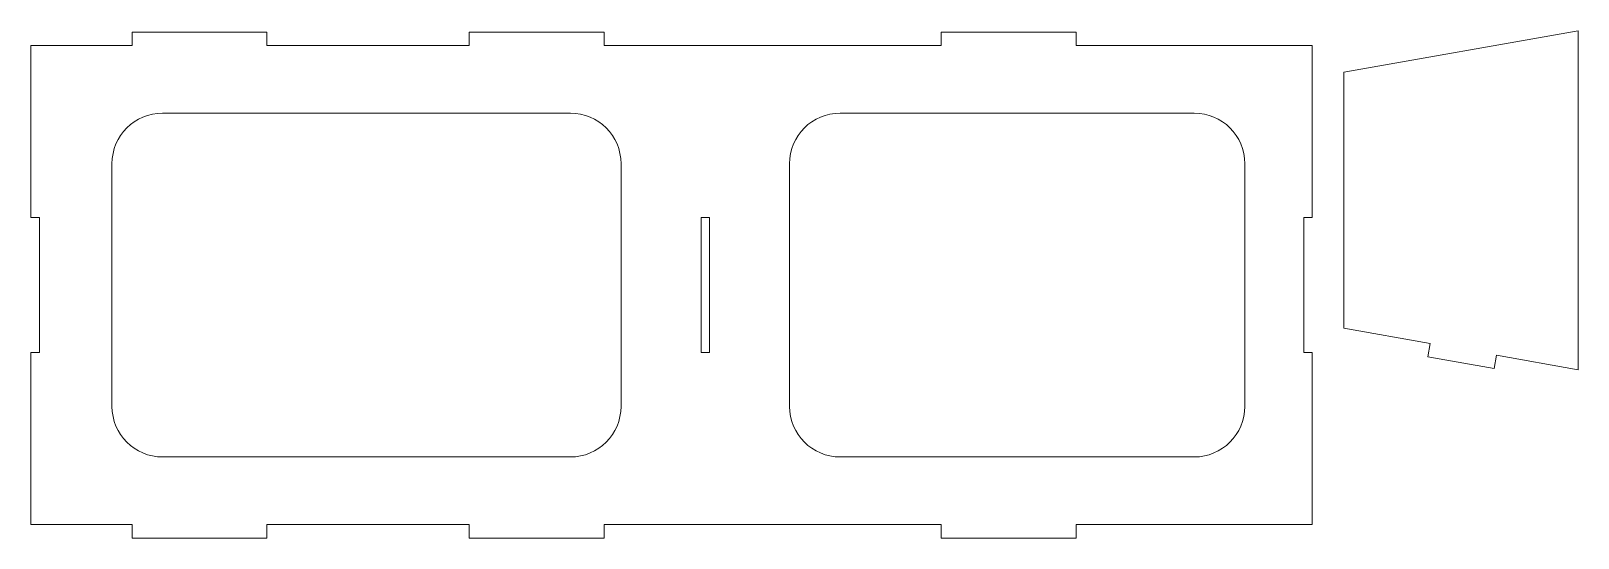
# Paper-space layout 'Sheet4' of a CAD drawing. Header units: inches. Extents: x 0.4 to 23.3, y 0.8 to 8.4.
import ezdxf

# ---------------------------------------------------------------- set-up
doc = ezdxf.new("R2010")
doc.units = ezdxf.units.IN
doc.header["$MEASUREMENT"] = 0

psp = doc.layouts.new('Sheet4')

# ---------------------------------------------------------------- linework, layer by layer
at = {"color": 1, "linetype": 'Continuous', "lineweight": 15}
for p, q in [((1.866, 8.145), (1.866, 8.346)), ((3.866, 8.346), (1.866, 8.346)), ((3.866, 8.145), (3.866, 8.346)), ((6.866, 8.145), (6.866, 8.346)), ((8.866, 8.346), (6.866, 8.346)), ((8.866, 8.145), (8.866, 8.346)), ((13.866, 8.145), (13.866, 8.346)), ((15.866, 8.346), (13.866, 8.346)), ((15.866, 8.145), (15.866, 8.346)), ((23.308, 8.362), (19.835, 7.75)), ((23.308, 3.342), (23.308, 8.362)), ((0.366, 8.145), (0.366, 5.596)), ((1.866, 8.145), (0.366, 8.145)), ((6.866, 8.145), (3.866, 8.145)), ((13.866, 8.145), (8.866, 8.145)), ((19.366, 8.145), (15.866, 8.145)), ((19.366, 8.145), (19.366, 5.596)), ((19.835, 7.75), (19.835, 3.955)), ((2.318, 7.145), (8.366, 7.145)), ((12.366, 7.145), (17.616, 7.145)), ((1.568, 6.395), (1.568, 2.798)), ((9.116, 6.395), (9.116, 2.798)), ((11.616, 6.395), (11.616, 2.798)), ((18.366, 6.395), (18.366, 2.798)), ((0.366, 5.596), (0.491, 5.596)), ((0.491, 5.596), (0.491, 3.596)), ((10.304, 5.596), (10.304, 3.596)), ((10.304, 5.596), (10.429, 5.596)), ((10.429, 5.596), (10.429, 3.596)), ((19.241, 5.596), (19.366, 5.596)), ((19.241, 3.596), (19.241, 5.596)), ((19.835, 3.955), (21.114, 3.729)), ((21.114, 3.729), (21.079, 3.531)), ((0.366, 3.596), (0.366, 1.048)), ((0.491, 3.596), (0.366, 3.596)), ((10.304, 3.596), (10.429, 3.596)), ((19.366, 3.596), (19.241, 3.596)), ((19.366, 3.596), (19.366, 1.048)), ((21.079, 3.531), (22.064, 3.357)), ((22.099, 3.555), (22.064, 3.357)), ((22.099, 3.555), (23.308, 3.342)), ((2.318, 2.048), (8.366, 2.048)), ((12.366, 2.048), (17.616, 2.048)), ((0.366, 1.048), (1.866, 1.048)), ((1.866, 1.048), (1.866, 0.846)), ((3.866, 1.048), (6.866, 1.048)), ((3.866, 0.846), (3.866, 1.048)), ((6.866, 0.846), (6.866, 1.048)), ((8.866, 1.048), (13.866, 1.048)), ((8.866, 0.846), (8.866, 1.048)), ((13.866, 1.048), (13.866, 0.846)), ((15.866, 0.846), (15.866, 1.048)), ((15.866, 1.048), (19.366, 1.048)), ((1.866, 0.846), (3.866, 0.846)), ((6.866, 0.846), (8.866, 0.846)), ((13.866, 0.846), (15.866, 0.846))]:
    psp.add_line(p, q, dxfattribs=at)
for centre, start, end in [((2.318, 6.395), 90, 180), ((8.366, 6.395), 0, 90), ((12.366, 6.395), 90, 180), ((17.616, 6.395), 0, 90), ((2.318, 2.798), 180, 270), ((8.366, 2.798), 270, 0), ((12.366, 2.798), 180, 270), ((17.616, 2.798), 270, 0)]:
    psp.add_arc(centre, 0.75, start, end, dxfattribs=at)

doc.saveas('drawing.dxf')
